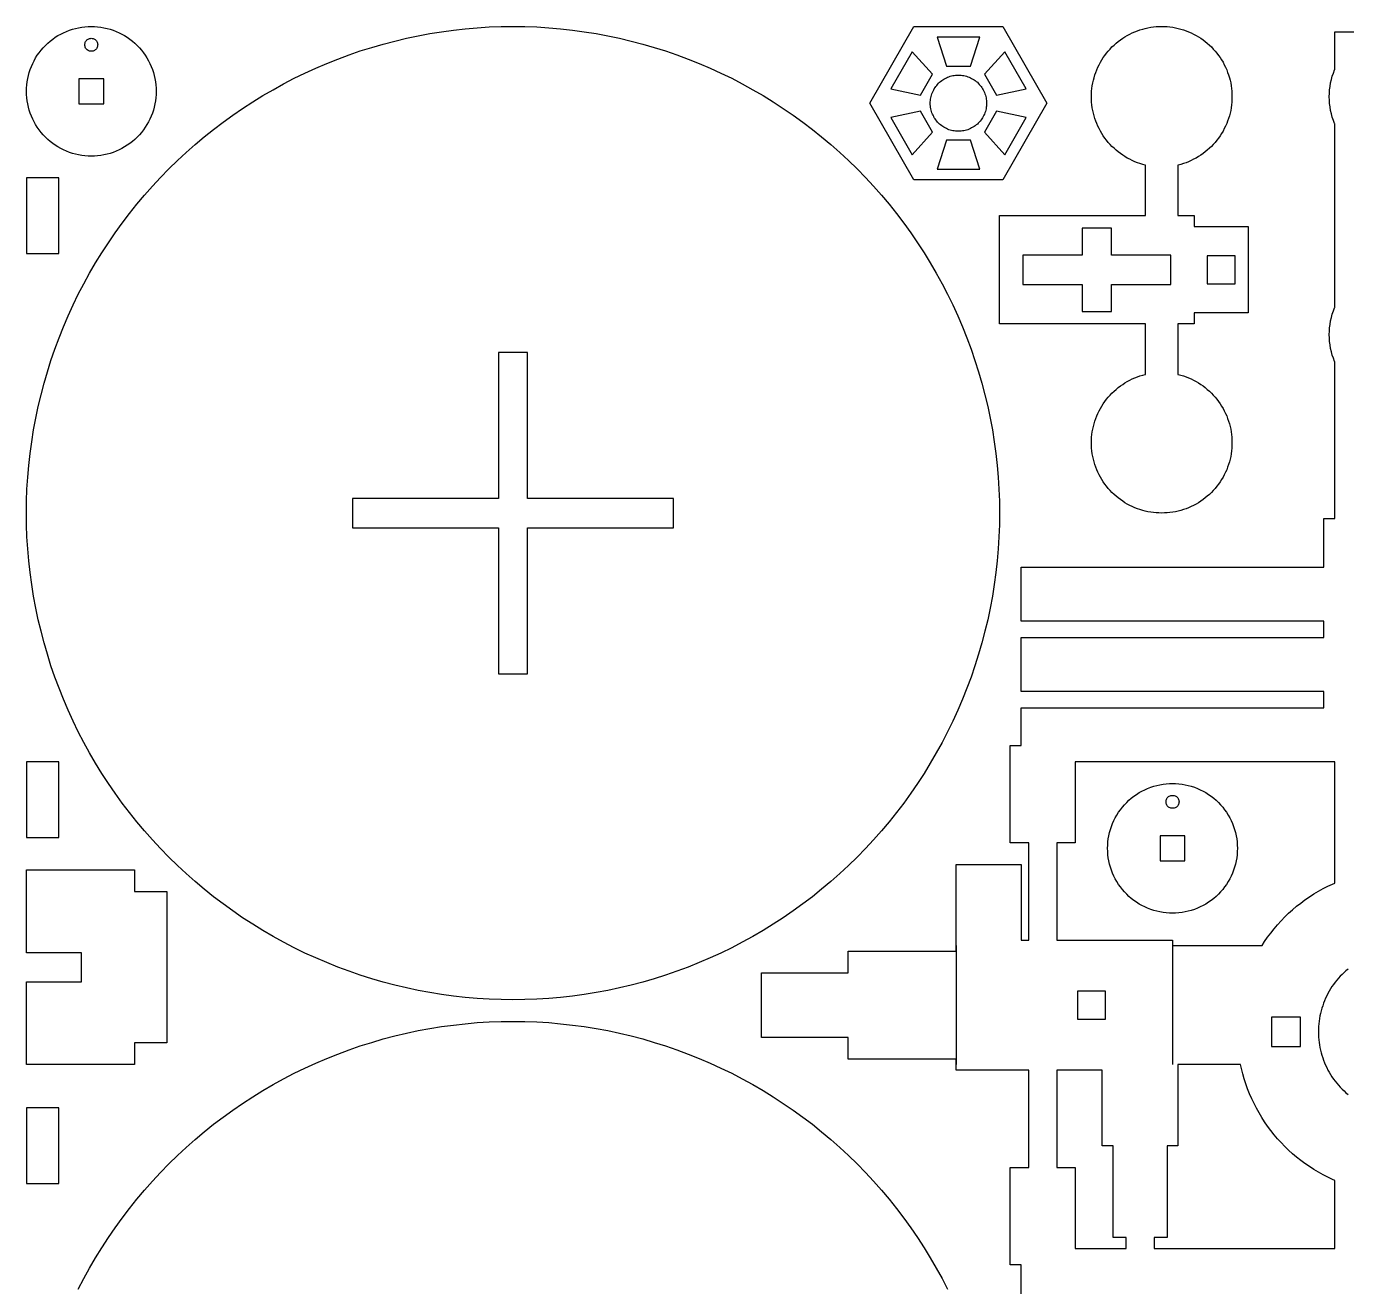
# Model space of a CAD drawing. Header units: millimetres. Extents: x 5 to 513, y 5 to 395.
# Drawn here: x 5 to 127.1, y 278.5 to 395 of the extents above; entities that cross this region are included whole.
import ezdxf

# ---------------------------------------------------------------- set-up
doc = ezdxf.new("R2010")
doc.units = ezdxf.units.MM
doc.layers.add('CUT', color=1, linetype='Continuous')
doc.layers.add('ENGRAVE', color=5, linetype='Continuous')

msp = doc.modelspace()

# ---------------------------------------------------------------- linework, layer by layer
at = {"layer": 'CUT'}
for points in [[(94.99, 348.9), (94.95, 347.79), (94.88, 346.69), (94.78, 345.59), (94.66, 344.49), (94.51, 343.4), (94.34, 342.31), (94.14, 341.22), (93.91, 340.14), (93.65, 339.07), (93.37, 338), (93.06, 336.94), (92.73, 335.88), (92.37, 334.84), (91.98, 333.8), (91.57, 332.78), (91.14, 331.76), (90.68, 330.76), (90.2, 329.77), (89.69, 328.79), (89.15, 327.82), (88.6, 326.87), (88.02, 325.93), (87.42, 325), (86.79, 324.09), (86.14, 323.19), (85.48, 322.31), (84.79, 321.45), (84.07, 320.61), (83.34, 319.78), (82.59, 318.97), (81.82, 318.18), (81.03, 317.41), (80.22, 316.66), (79.39, 315.93), (78.55, 315.21), (77.69, 314.52), (76.81, 313.86), (75.91, 313.21), (75, 312.58), (74.07, 311.98), (73.13, 311.4), (72.18, 310.85), (71.21, 310.31), (70.23, 309.8), (69.24, 309.32), (68.24, 308.86), (67.22, 308.43), (66.2, 308.02), (65.16, 307.63), (64.12, 307.27), (63.06, 306.94), (62, 306.63), (60.93, 306.35), (59.86, 306.09), (58.78, 305.86), (57.69, 305.66), (56.6, 305.49), (55.51, 305.34), (54.41, 305.22), (53.31, 305.12), (52.21, 305.05), (51.1, 305.01), (50, 305), (48.9, 305.01), (47.79, 305.05), (46.69, 305.12), (45.59, 305.22), (44.49, 305.34), (43.4, 305.49), (42.31, 305.66), (41.22, 305.86), (40.14, 306.09), (39.07, 306.35), (38, 306.63), (36.94, 306.94), (35.88, 307.27), (34.84, 307.63), (33.8, 308.02), (32.78, 308.43), (31.76, 308.86), (30.76, 309.32), (29.77, 309.8), (28.79, 310.31), (27.82, 310.85), (26.87, 311.4), (25.93, 311.98), (25, 312.58), (24.09, 313.21), (23.19, 313.86), (22.31, 314.52), (21.45, 315.21), (20.61, 315.93), (19.78, 316.66), (18.97, 317.41), (18.18, 318.18), (17.41, 318.97), (16.66, 319.78), (15.93, 320.61), (15.21, 321.45), (14.52, 322.31), (13.86, 323.19), (13.21, 324.09), (12.58, 325), (11.98, 325.93), (11.4, 326.87), (10.85, 327.82), (10.31, 328.79), (9.8, 329.77), (9.32, 330.76), (8.86, 331.76), (8.43, 332.78), (8.02, 333.8), (7.63, 334.84), (7.27, 335.88), (6.94, 336.94), (6.63, 338), (6.35, 339.07), (6.09, 340.14), (5.86, 341.22), (5.66, 342.31), (5.49, 343.4), (5.34, 344.49), (5.22, 345.59), (5.12, 346.69), (5.05, 347.79), (5.01, 348.9), (5, 350), (5.01, 351.1), (5.05, 352.21), (5.12, 353.31), (5.22, 354.41), (5.34, 355.51), (5.49, 356.6), (5.66, 357.69), (5.86, 358.78), (6.09, 359.86), (6.35, 360.93), (6.63, 362), (6.94, 363.06), (7.27, 364.12), (7.63, 365.16), (8.02, 366.2), (8.43, 367.22), (8.86, 368.24), (9.32, 369.24), (9.8, 370.23), (10.31, 371.21), (10.85, 372.18), (11.4, 373.13), (11.98, 374.07), (12.58, 375), (13.21, 375.91), (13.86, 376.81), (14.52, 377.69), (15.21, 378.55), (15.93, 379.39), (16.66, 380.22), (17.41, 381.03), (18.18, 381.82), (18.97, 382.59), (19.78, 383.34), (20.61, 384.07), (21.45, 384.79), (22.31, 385.48), (23.19, 386.14), (24.09, 386.79), (25, 387.42), (25.93, 388.02), (26.87, 388.6), (27.82, 389.15), (28.79, 389.69), (29.77, 390.2), (30.76, 390.68), (31.76, 391.14), (32.78, 391.57), (33.8, 391.98), (34.84, 392.37), (35.88, 392.73), (36.94, 393.06), (38, 393.37), (39.07, 393.65), (40.14, 393.91), (41.22, 394.14), (42.31, 394.34), (43.4, 394.51), (44.49, 394.66), (45.59, 394.78), (46.69, 394.88), (47.79, 394.95), (48.9, 394.99), (50, 395), (51.1, 394.99), (52.21, 394.95), (53.31, 394.88), (54.41, 394.78), (55.51, 394.66), (56.6, 394.51), (57.69, 394.34), (58.78, 394.14), (59.86, 393.91), (60.93, 393.65), (62, 393.37), (63.06, 393.06), (64.12, 392.73), (65.16, 392.37), (66.2, 391.98), (67.22, 391.57), (68.24, 391.14), (69.24, 390.68), (70.23, 390.2), (71.21, 389.69), (72.18, 389.15), (73.13, 388.6), (74.07, 388.02), (75, 387.42), (75.91, 386.79), (76.81, 386.14), (77.69, 385.48), (78.55, 384.79), (79.39, 384.07), (80.22, 383.34), (81.03, 382.59), (81.82, 381.82), (82.59, 381.03), (83.34, 380.22), (84.07, 379.39), (84.79, 378.55), (85.48, 377.69), (86.14, 376.81), (86.79, 375.91), (87.42, 375), (88.02, 374.07), (88.6, 373.13), (89.15, 372.18), (89.69, 371.21), (90.2, 370.23), (90.68, 369.24), (91.14, 368.24), (91.57, 367.22), (91.98, 366.2), (92.37, 365.16), (92.73, 364.12), (93.06, 363.06), (93.37, 362), (93.65, 360.93), (93.91, 359.86), (94.14, 358.78), (94.34, 357.69), (94.51, 356.6), (94.66, 355.51), (94.78, 354.41), (94.88, 353.31), (94.95, 352.21), (94.99, 351.1), (95, 350)], [(16.99, 388.71), (16.97, 388.41), (16.94, 388.12), (16.88, 387.83), (16.82, 387.54), (16.74, 387.26), (16.65, 386.98), (16.54, 386.7), (16.42, 386.43), (16.29, 386.17), (16.15, 385.92), (15.99, 385.67), (15.82, 385.43), (15.64, 385.19), (15.45, 384.97), (15.24, 384.76), (15.03, 384.55), (14.81, 384.36), (14.57, 384.18), (14.33, 384.01), (14.08, 383.85), (13.83, 383.71), (13.57, 383.58), (13.3, 383.46), (13.02, 383.35), (12.74, 383.26), (12.46, 383.18), (12.17, 383.12), (11.88, 383.06), (11.59, 383.03), (11.29, 383.01), (11, 383), (10.71, 383.01), (10.41, 383.03), (10.12, 383.06), (9.83, 383.12), (9.54, 383.18), (9.26, 383.26), (8.98, 383.35), (8.7, 383.46), (8.43, 383.58), (8.17, 383.71), (7.92, 383.85), (7.67, 384.01), (7.43, 384.18), (7.19, 384.36), (6.97, 384.55), (6.76, 384.76), (6.55, 384.97), (6.36, 385.19), (6.18, 385.43), (6.01, 385.67), (5.85, 385.92), (5.71, 386.17), (5.58, 386.43), (5.46, 386.7), (5.35, 386.98), (5.26, 387.26), (5.18, 387.54), (5.12, 387.83), (5.06, 388.12), (5.03, 388.41), (5.01, 388.71), (5, 389), (5.01, 389.29), (5.03, 389.59), (5.06, 389.88), (5.12, 390.17), (5.18, 390.46), (5.26, 390.74), (5.35, 391.02), (5.46, 391.3), (5.58, 391.57), (5.71, 391.83), (5.85, 392.08), (6.01, 392.33), (6.18, 392.57), (6.36, 392.81), (6.55, 393.03), (6.76, 393.24), (6.97, 393.45), (7.19, 393.64), (7.43, 393.82), (7.67, 393.99), (7.92, 394.15), (8.17, 394.29), (8.43, 394.42), (8.7, 394.54), (8.98, 394.65), (9.26, 394.74), (9.54, 394.82), (9.83, 394.88), (10.12, 394.94), (10.41, 394.97), (10.71, 394.99), (11, 395), (11.29, 394.99), (11.59, 394.97), (11.88, 394.94), (12.17, 394.88), (12.46, 394.82), (12.74, 394.74), (13.02, 394.65), (13.3, 394.54), (13.57, 394.42), (13.83, 394.29), (14.08, 394.15), (14.33, 393.99), (14.57, 393.82), (14.81, 393.64), (15.03, 393.45), (15.24, 393.24), (15.45, 393.03), (15.64, 392.81), (15.82, 392.57), (15.99, 392.33), (16.15, 392.08), (16.29, 391.83), (16.42, 391.57), (16.54, 391.3), (16.65, 391.02), (16.74, 390.74), (16.82, 390.46), (16.88, 390.17), (16.94, 389.88), (16.97, 389.59), (16.99, 389.29), (17, 389)], [(83, 387.9), (83.01, 387.91), (87.09, 394.99), (87.1, 395), (87.11, 395), (95.28, 395), (95.3, 395), (95.31, 394.99), (99.39, 387.91), (99.4, 387.9), (99.39, 387.89), (95.31, 380.81), (95.3, 380.8), (95.28, 380.8), (87.11, 380.8), (87.1, 380.8), (87.09, 380.81), (83.01, 387.89)], [(103.58, 389.52), (103.62, 389.77), (103.68, 390.02), (103.74, 390.26), (103.82, 390.51), (103.9, 390.75), (103.99, 390.99), (104.1, 391.22), (104.21, 391.45), (104.33, 391.68), (104.46, 391.9), (104.6, 392.11), (104.74, 392.32), (104.9, 392.52), (105.06, 392.72), (105.23, 392.91), (105.4, 393.1), (105.59, 393.27), (105.78, 393.44), (105.98, 393.6), (106.18, 393.76), (106.39, 393.9), (106.6, 394.04), (106.82, 394.17), (107.05, 394.29), (107.28, 394.4), (107.51, 394.51), (107.75, 394.6), (107.99, 394.68), (108.24, 394.76), (108.48, 394.82), (108.73, 394.88), (108.98, 394.92), (109.24, 394.95), (109.49, 394.98), (109.74, 394.99), (110, 395), (110.26, 394.99), (110.51, 394.98), (110.76, 394.95), (111.02, 394.92), (111.27, 394.88), (111.52, 394.82), (111.76, 394.76), (112.01, 394.68), (112.25, 394.6), (112.49, 394.51), (112.72, 394.4), (112.95, 394.29), (113.18, 394.17), (113.4, 394.04), (113.61, 393.9), (113.82, 393.76), (114.02, 393.6), (114.22, 393.44), (114.41, 393.27), (114.6, 393.1), (114.77, 392.91), (114.94, 392.72), (115.1, 392.52), (115.26, 392.32), (115.4, 392.11), (115.54, 391.9), (115.67, 391.68), (115.79, 391.45), (115.9, 391.22), (116.01, 390.99), (116.1, 390.75), (116.18, 390.51), (116.26, 390.26), (116.32, 390.02), (116.38, 389.77), (116.42, 389.52), (116.45, 389.26), (116.48, 389.01), (116.49, 388.76), (116.5, 388.5), (116.49, 388.24), (116.48, 387.99), (116.45, 387.74), (116.42, 387.48), (116.38, 387.23), (116.32, 386.98), (116.26, 386.74), (116.18, 386.49), (116.1, 386.25), (116.01, 386.01), (115.9, 385.78), (115.79, 385.55), (115.67, 385.32), (115.54, 385.1), (115.4, 384.89), (115.26, 384.68), (115.1, 384.48), (114.94, 384.28), (114.77, 384.09), (114.6, 383.9), (114.41, 383.73), (114.22, 383.56), (114.02, 383.4), (113.82, 383.24), (113.61, 383.1), (113.4, 382.96), (113.18, 382.83), (112.95, 382.71), (112.72, 382.6), (112.49, 382.49), (112.25, 382.4), (112.01, 382.32), (111.76, 382.24), (111.52, 382.18), (111.5, 382.18), (111.5, 377.5), (113, 377.5), (113, 376.5), (118, 376.5), (118, 368.5), (113, 368.5), (113, 367.5), (111.5, 367.5), (111.5, 362.82), (111.52, 362.82), (111.76, 362.76), (112.01, 362.68), (112.25, 362.6), (112.49, 362.51), (112.72, 362.4), (112.95, 362.29), (113.18, 362.17), (113.4, 362.04), (113.61, 361.9), (113.82, 361.76), (114.02, 361.6), (114.22, 361.44), (114.41, 361.27), (114.6, 361.1), (114.77, 360.91), (114.94, 360.72), (115.1, 360.52), (115.26, 360.32), (115.4, 360.11), (115.54, 359.9), (115.67, 359.68), (115.79, 359.45), (115.9, 359.22), (116.01, 358.99), (116.1, 358.75), (116.18, 358.51), (116.26, 358.26), (116.32, 358.02), (116.38, 357.77), (116.42, 357.52), (116.45, 357.26), (116.48, 357.01), (116.49, 356.76), (116.5, 356.5), (116.49, 356.24), (116.48, 355.99), (116.45, 355.74), (116.42, 355.48), (116.38, 355.23), (116.32, 354.98), (116.26, 354.74), (116.18, 354.49), (116.1, 354.25), (116.01, 354.01), (115.9, 353.78), (115.79, 353.55), (115.67, 353.32), (115.54, 353.1), (115.4, 352.89), (115.26, 352.68), (115.1, 352.48), (114.94, 352.28), (114.77, 352.09), (114.6, 351.9), (114.41, 351.73), (114.22, 351.56), (114.02, 351.4), (113.82, 351.24), (113.61, 351.1), (113.4, 350.96), (113.18, 350.83), (112.95, 350.71), (112.72, 350.6), (112.49, 350.49), (112.25, 350.4), (112.01, 350.32), (111.76, 350.24), (111.52, 350.18), (111.27, 350.12), (111.02, 350.08), (110.76, 350.05), (110.51, 350.02), (110.26, 350.01), (110, 350), (109.74, 350.01), (109.49, 350.02), (109.24, 350.05), (108.98, 350.08), (108.73, 350.12), (108.48, 350.18), (108.24, 350.24), (107.99, 350.32), (107.75, 350.4), (107.51, 350.49), (107.28, 350.6), (107.05, 350.71), (106.82, 350.83), (106.6, 350.96), (106.39, 351.1), (106.18, 351.24), (105.98, 351.4), (105.78, 351.56), (105.59, 351.73), (105.4, 351.9), (105.23, 352.09), (105.06, 352.28), (104.9, 352.48), (104.74, 352.68), (104.6, 352.89), (104.46, 353.1), (104.33, 353.32), (104.21, 353.55), (104.1, 353.78), (103.99, 354.01), (103.9, 354.25), (103.82, 354.49), (103.74, 354.74), (103.68, 354.98), (103.62, 355.23), (103.58, 355.48), (103.55, 355.74), (103.52, 355.99), (103.51, 356.24), (103.5, 356.5), (103.51, 356.76), (103.52, 357.01), (103.55, 357.26), (103.58, 357.52), (103.62, 357.77), (103.68, 358.02), (103.74, 358.26), (103.82, 358.51), (103.9, 358.75), (103.99, 358.99), (104.1, 359.22), (104.21, 359.45), (104.33, 359.68), (104.46, 359.9), (104.6, 360.11), (104.74, 360.32), (104.9, 360.52), (105.06, 360.72), (105.23, 360.91), (105.4, 361.1), (105.59, 361.27), (105.78, 361.44), (105.98, 361.6), (106.18, 361.76), (106.39, 361.9), (106.6, 362.04), (106.82, 362.17), (107.05, 362.29), (107.28, 362.4), (107.51, 362.51), (107.75, 362.6), (107.99, 362.68), (108.24, 362.76), (108.48, 362.82), (108.5, 362.82), (108.5, 367.5), (95, 367.5), (95, 377.5), (108.5, 377.5), (108.5, 382.18), (108.48, 382.18), (108.24, 382.24), (107.99, 382.32), (107.75, 382.4), (107.51, 382.49), (107.28, 382.6), (107.05, 382.71), (106.82, 382.83), (106.6, 382.96), (106.39, 383.1), (106.18, 383.24), (105.98, 383.4), (105.78, 383.56), (105.59, 383.73), (105.4, 383.9), (105.23, 384.09), (105.06, 384.28), (104.9, 384.48), (104.74, 384.68), (104.6, 384.89), (104.46, 385.1), (104.33, 385.32), (104.21, 385.55), (104.1, 385.78), (103.99, 386.01), (103.9, 386.25), (103.82, 386.49), (103.74, 386.74), (103.68, 386.98), (103.62, 387.23), (103.58, 387.48), (103.55, 387.74), (103.52, 387.99), (103.51, 388.24), (103.5, 388.5), (103.51, 388.76), (103.52, 389.01), (103.55, 389.26)], [(12.15, 390.15), (9.85, 390.15), (9.85, 387.85), (12.15, 387.85)], [(8, 374), (8, 381), (5, 381), (5, 374)], [(102.65, 368.65), (105.35, 368.65), (105.35, 371.15), (110.85, 371.15), (110.85, 373.85), (105.35, 373.85), (105.35, 376.35), (102.65, 376.35), (102.65, 373.85), (97.15, 373.85), (97.15, 371.15), (102.65, 371.15)], [(114.2, 371.2), (116.8, 371.2), (116.8, 373.8), (114.2, 373.8)], [(51.35, 351.35), (51.35, 364.85), (48.65, 364.85), (48.65, 351.35), (35.15, 351.35), (35.15, 348.65), (48.65, 348.65), (48.65, 335.15), (51.35, 335.15), (51.35, 348.65), (64.85, 348.65), (64.85, 351.35)], [(8, 320), (8, 327), (5, 327), (5, 320)], [(120.71, 311.93), (121.04, 312.29), (121.38, 312.65), (121.74, 312.99), (122.1, 313.32), (122.47, 313.64), (122.86, 313.94), (123.25, 314.23), (123.66, 314.51), (124.07, 314.78), (124.49, 315.03), (124.92, 315.27), (125.36, 315.49), (125.8, 315.7), (126, 315.79), (126, 327), (102, 327), (102, 319.5), (100.3, 319.5), (100.3, 310.5), (111, 310.5), (111, 310), (119.28, 310), (119.52, 310.37), (119.8, 310.78), (120.09, 311.17), (120.39, 311.56)], [(116.99, 318.71), (116.97, 318.41), (116.94, 318.12), (116.88, 317.83), (116.82, 317.54), (116.74, 317.26), (116.65, 316.98), (116.54, 316.7), (116.42, 316.43), (116.29, 316.17), (116.15, 315.92), (115.99, 315.67), (115.82, 315.43), (115.64, 315.19), (115.45, 314.97), (115.24, 314.76), (115.03, 314.55), (114.81, 314.36), (114.57, 314.18), (114.33, 314.01), (114.08, 313.85), (113.83, 313.71), (113.57, 313.58), (113.3, 313.46), (113.02, 313.35), (112.74, 313.26), (112.46, 313.18), (112.17, 313.12), (111.88, 313.06), (111.59, 313.03), (111.29, 313.01), (111, 313), (110.71, 313.01), (110.41, 313.03), (110.12, 313.06), (109.83, 313.12), (109.54, 313.18), (109.26, 313.26), (108.98, 313.35), (108.7, 313.46), (108.43, 313.58), (108.17, 313.71), (107.92, 313.85), (107.67, 314.01), (107.43, 314.18), (107.19, 314.36), (106.97, 314.55), (106.76, 314.76), (106.55, 314.97), (106.36, 315.19), (106.18, 315.43), (106.01, 315.67), (105.85, 315.92), (105.71, 316.17), (105.58, 316.43), (105.46, 316.7), (105.35, 316.98), (105.26, 317.26), (105.18, 317.54), (105.12, 317.83), (105.06, 318.12), (105.03, 318.41), (105.01, 318.71), (105, 319), (105.01, 319.29), (105.03, 319.59), (105.06, 319.88), (105.12, 320.17), (105.18, 320.46), (105.26, 320.74), (105.35, 321.02), (105.46, 321.3), (105.58, 321.57), (105.71, 321.83), (105.85, 322.08), (106.01, 322.33), (106.18, 322.57), (106.36, 322.81), (106.55, 323.03), (106.76, 323.24), (106.97, 323.45), (107.19, 323.64), (107.43, 323.82), (107.67, 323.99), (107.92, 324.15), (108.17, 324.29), (108.43, 324.42), (108.7, 324.54), (108.98, 324.65), (109.26, 324.74), (109.54, 324.82), (109.83, 324.88), (110.12, 324.94), (110.41, 324.97), (110.71, 324.99), (111, 325), (111.29, 324.99), (111.59, 324.97), (111.88, 324.94), (112.17, 324.88), (112.46, 324.82), (112.74, 324.74), (113.02, 324.65), (113.3, 324.54), (113.57, 324.42), (113.83, 324.29), (114.08, 324.15), (114.33, 323.99), (114.57, 323.82), (114.81, 323.64), (115.03, 323.45), (115.24, 323.24), (115.45, 323.03), (115.64, 322.81), (115.82, 322.57), (115.99, 322.33), (116.15, 322.08), (116.29, 321.83), (116.42, 321.57), (116.54, 321.3), (116.65, 321.02), (116.74, 320.74), (116.82, 320.46), (116.88, 320.17), (116.94, 319.88), (116.97, 319.59), (116.99, 319.29), (117, 319)], [(112.15, 320.15), (109.85, 320.15), (109.85, 317.85), (112.15, 317.85)], [(18, 301), (15, 301), (15, 299), (5, 299), (5, 306.65), (10.1, 306.65), (10.1, 309.35), (5, 309.35), (5, 317), (15, 317), (15, 315), (18, 315)], [(104.8, 305.8), (102.2, 305.8), (102.2, 303.2), (104.8, 303.2)], [(120.14, 303.39), (120.14, 300.69), (122.84, 300.69), (122.84, 303.39)], [(102, 289.5), (102, 282), (106.7, 282), (106.7, 283), (105.5, 283), (105.5, 291.5), (104.5, 291.5), (104.5, 298.5), (100.3, 298.5), (100.3, 289.5)], [(121.38, 291.43), (121.04, 291.79), (120.71, 292.15), (120.39, 292.52), (120.09, 292.91), (119.8, 293.3), (119.52, 293.71), (119.25, 294.12), (119, 294.54), (118.76, 294.97), (118.54, 295.41), (118.33, 295.85), (118.13, 296.3), (117.95, 296.76), (117.79, 297.22), (117.64, 297.69), (117.5, 298.16), (117.38, 298.63), (117.3, 299), (111.5, 299), (111.5, 291.5), (110.5, 291.5), (110.5, 283), (109.3, 283), (109.3, 282), (126, 282), (126, 288.29), (125.8, 288.38), (125.36, 288.59), (124.92, 288.81), (124.49, 289.05), (124.07, 289.3), (123.66, 289.57), (123.25, 289.85), (122.86, 290.14), (122.47, 290.44), (122.1, 290.76), (121.74, 291.09)], [(8, 288), (8, 295), (5, 295), (5, 288)]]:
    msp.add_lwpolyline(points, close=True, dxfattribs=at)
for points in [[(97, 277), (97, 280.5), (96, 280.5), (96, 289.5), (97.7, 289.5), (97.7, 298.5), (91, 298.5), (91, 299.5), (81, 299.5), (81, 301.5), (73, 301.5), (73, 307.5), (81, 307.5), (81, 309.5), (91, 309.5), (91, 310.5), (91, 317.5), (97, 317.5), (97, 310.5), (97.7, 310.5), (97.7, 319.5), (96, 319.5), (96, 328.5), (97, 328.5), (97, 332), (125, 332), (125, 333.5), (97, 333.5), (97, 338.5), (125, 338.5), (125, 340), (97, 340), (97, 345), (125, 345), (125, 349.5), (126, 349.5), (126, 364), (125.99, 364.01), (125.88, 364.31), (125.78, 364.61), (125.69, 364.92), (125.62, 365.23), (125.57, 365.55), (125.53, 365.86), (125.51, 366.18), (125.5, 366.5), (125.51, 366.82), (125.53, 367.14), (125.57, 367.45), (125.62, 367.77), (125.69, 368.08), (125.78, 368.39), (125.88, 368.69), (125.99, 368.99), (126, 369), (126, 386), (125.99, 386.01), (125.88, 386.31), (125.78, 386.61), (125.69, 386.92), (125.62, 387.23), (125.57, 387.55), (125.53, 387.86), (125.51, 388.18), (125.5, 388.5), (125.51, 388.82), (125.53, 389.14), (125.57, 389.45), (125.62, 389.77), (125.69, 390.08), (125.78, 390.39), (125.88, 390.69), (125.99, 390.99), (126, 391), (126, 394.5), (129.5, 394.5)], [(127.23, 307.84), (127.04, 307.68), (126.86, 307.51), (126.69, 307.34), (126.52, 307.17), (126.35, 306.99), (126.19, 306.8), (126.04, 306.61), (125.89, 306.41), (125.75, 306.21), (125.62, 306), (125.49, 305.79), (125.38, 305.58), (125.26, 305.36), (125.16, 305.14), (125.06, 304.91), (124.97, 304.68), (124.89, 304.45), (124.81, 304.22), (124.75, 303.98), (124.69, 303.74), (124.63, 303.5), (124.59, 303.26), (124.55, 303.02), (124.53, 302.78), (124.51, 302.53), (124.49, 302.29), (124.49, 302.04), (124.49, 301.79), (124.51, 301.55), (124.53, 301.3), (124.55, 301.06), (124.59, 300.82), (124.63, 300.58), (124.69, 300.34), (124.75, 300.1), (124.81, 299.86), (124.89, 299.63), (124.97, 299.4), (125.06, 299.17), (125.16, 298.94), (125.26, 298.72), (125.38, 298.5), (125.49, 298.29), (125.62, 298.08), (125.75, 297.87), (125.89, 297.67), (126.04, 297.47), (126.19, 297.28), (126.35, 297.09), (126.52, 296.91), (126.69, 296.74), (126.86, 296.57), (127.04, 296.4), (127.23, 296.24)], [(9.8, 278.23), (10.31, 279.21), (10.85, 280.18), (11.4, 281.13), (11.98, 282.07), (12.58, 283), (13.21, 283.91), (13.86, 284.81), (14.52, 285.69), (15.21, 286.55), (15.93, 287.39), (16.66, 288.22), (17.41, 289.03), (18.18, 289.82), (18.97, 290.59), (19.78, 291.34), (20.61, 292.07), (21.45, 292.79), (22.31, 293.48), (23.19, 294.14), (24.09, 294.79), (25, 295.42), (25.93, 296.02), (26.87, 296.6), (27.82, 297.15), (28.79, 297.69), (29.77, 298.2), (30.76, 298.68), (31.76, 299.14), (32.78, 299.57), (33.8, 299.98), (34.84, 300.37), (35.88, 300.73), (36.94, 301.06), (38, 301.37), (39.07, 301.65), (40.14, 301.91), (41.22, 302.14), (42.31, 302.34), (43.4, 302.51), (44.49, 302.66), (45.59, 302.78), (46.69, 302.88), (47.79, 302.95), (48.9, 302.99), (50, 303), (51.1, 302.99), (52.21, 302.95), (53.31, 302.88), (54.41, 302.78), (55.51, 302.66), (56.6, 302.51), (57.69, 302.34), (58.78, 302.14), (59.86, 301.91), (60.93, 301.65), (62, 301.37), (63.06, 301.06), (64.12, 300.73), (65.16, 300.37), (66.2, 299.98), (67.22, 299.57), (68.24, 299.14), (69.24, 298.68), (70.23, 298.2), (71.21, 297.69), (72.18, 297.15), (73.13, 296.6), (74.07, 296.02), (75, 295.42), (75.91, 294.79), (76.81, 294.14), (77.69, 293.48), (78.55, 292.79), (79.39, 292.07), (80.22, 291.34), (81.03, 290.59), (81.82, 289.82), (82.59, 289.03), (83.34, 288.22), (84.07, 287.39), (84.79, 286.55), (85.48, 285.69), (86.14, 284.81), (86.79, 283.91), (87.42, 283), (88.02, 282.07), (88.6, 281.13), (89.15, 280.18), (89.69, 279.21), (90.2, 278.23)]]:
    msp.add_lwpolyline(points, dxfattribs=at)
at = {"layer": 'ENGRAVE'}
for points in [[(11.6, 393.3), (11.59, 393.22), (11.58, 393.14), (11.55, 393.07), (11.52, 393), (11.48, 392.93), (11.42, 392.88), (11.37, 392.82), (11.3, 392.78), (11.23, 392.75), (11.16, 392.72), (11.08, 392.71), (11, 392.7), (10.92, 392.71), (10.84, 392.72), (10.77, 392.75), (10.7, 392.78), (10.63, 392.82), (10.58, 392.88), (10.52, 392.93), (10.48, 393), (10.45, 393.07), (10.42, 393.14), (10.41, 393.22), (10.4, 393.3), (10.41, 393.38), (10.42, 393.46), (10.45, 393.53), (10.48, 393.6), (10.52, 393.67), (10.58, 393.72), (10.63, 393.78), (10.7, 393.82), (10.77, 393.85), (10.84, 393.88), (10.92, 393.89), (11, 393.9), (11.08, 393.89), (11.16, 393.88), (11.23, 393.85), (11.3, 393.82), (11.37, 393.78), (11.42, 393.72), (11.48, 393.67), (11.52, 393.6), (11.55, 393.53), (11.58, 393.46), (11.59, 393.38), (11.6, 393.3)], [(92.31, 391.32), (93.18, 393.99), (89.22, 393.99), (90.09, 391.32), (92.31, 391.32)], [(88.79, 390.57), (86.92, 392.65), (84.94, 389.23), (87.68, 388.65), (88.79, 390.57)], [(94.72, 388.65), (97.46, 389.23), (95.48, 392.65), (93.61, 390.57), (94.72, 388.65)], [(93.8, 387.9), (93.8, 387.77), (93.79, 387.64), (93.77, 387.52), (93.75, 387.39), (93.72, 387.27), (93.69, 387.14), (93.65, 387.02), (93.6, 386.9), (93.55, 386.79), (93.49, 386.67), (93.43, 386.56), (93.36, 386.45), (93.29, 386.35), (93.21, 386.25), (93.13, 386.15), (93.04, 386.06), (92.95, 385.97), (92.85, 385.89), (92.75, 385.81), (92.64, 385.74), (92.54, 385.67), (92.42, 385.61), (92.31, 385.55), (92.19, 385.5), (92.08, 385.45), (91.95, 385.41), (91.83, 385.38), (91.71, 385.35), (91.58, 385.33), (91.45, 385.31), (91.33, 385.3), (91.2, 385.3), (91.07, 385.3), (90.94, 385.31), (90.82, 385.33), (90.69, 385.35), (90.57, 385.38), (90.44, 385.41), (90.32, 385.45), (90.2, 385.5), (90.09, 385.55), (89.97, 385.61), (89.86, 385.67), (89.75, 385.74), (89.65, 385.81), (89.55, 385.89), (89.45, 385.97), (89.36, 386.06), (89.27, 386.15), (89.19, 386.25), (89.11, 386.35), (89.04, 386.45), (88.97, 386.56), (88.91, 386.67), (88.85, 386.79), (88.8, 386.9), (88.75, 387.02), (88.71, 387.14), (88.68, 387.27), (88.65, 387.39), (88.63, 387.52), (88.61, 387.64), (88.6, 387.77), (88.6, 387.9), (88.6, 388.03), (88.61, 388.15), (88.63, 388.28), (88.65, 388.41), (88.68, 388.53), (88.71, 388.65), (88.75, 388.77), (88.8, 388.89), (88.85, 389.01), (88.91, 389.12), (88.97, 389.24), (89.04, 389.34), (89.11, 389.45), (89.19, 389.55), (89.27, 389.64), (89.36, 389.74), (89.45, 389.83), (89.55, 389.91), (89.65, 389.99), (89.75, 390.06), (89.86, 390.13), (89.97, 390.19), (90.09, 390.25), (90.2, 390.3), (90.32, 390.35), (90.44, 390.39), (90.57, 390.42), (90.69, 390.45), (90.82, 390.47), (90.94, 390.49), (91.07, 390.5), (91.2, 390.5), (91.33, 390.5), (91.45, 390.49), (91.58, 390.47), (91.71, 390.45), (91.83, 390.42), (91.95, 390.39), (92.08, 390.35), (92.19, 390.3), (92.31, 390.25), (92.42, 390.19), (92.54, 390.13), (92.64, 390.06), (92.75, 389.99), (92.85, 389.91), (92.95, 389.83), (93.04, 389.74), (93.13, 389.64), (93.21, 389.55), (93.29, 389.45), (93.36, 389.34), (93.43, 389.24), (93.49, 389.12), (93.55, 389.01), (93.6, 388.89), (93.65, 388.77), (93.69, 388.65), (93.72, 388.53), (93.75, 388.41), (93.77, 388.28), (93.79, 388.15), (93.8, 388.03), (93.8, 387.9)], [(87.68, 387.15), (84.94, 386.57), (86.92, 383.14), (88.79, 385.22), (87.68, 387.15)], [(93.61, 385.22), (95.48, 383.14), (97.46, 386.57), (94.72, 387.15), (93.61, 385.22)], [(90.09, 384.47), (89.22, 381.81), (93.18, 381.81), (92.31, 384.47), (90.09, 384.47)], [(111.6, 323.3), (111.59, 323.22), (111.58, 323.14), (111.55, 323.07), (111.52, 323), (111.48, 322.93), (111.42, 322.88), (111.37, 322.82), (111.3, 322.78), (111.23, 322.75), (111.16, 322.72), (111.08, 322.71), (111, 322.7), (110.92, 322.71), (110.84, 322.72), (110.77, 322.75), (110.7, 322.78), (110.63, 322.82), (110.58, 322.88), (110.52, 322.93), (110.48, 323), (110.45, 323.07), (110.42, 323.14), (110.41, 323.22), (110.4, 323.3), (110.41, 323.38), (110.42, 323.46), (110.45, 323.53), (110.48, 323.6), (110.52, 323.67), (110.58, 323.72), (110.63, 323.78), (110.7, 323.82), (110.77, 323.85), (110.84, 323.88), (110.92, 323.89), (111, 323.9), (111.08, 323.89), (111.16, 323.88), (111.23, 323.85), (111.3, 323.82), (111.37, 323.78), (111.42, 323.72), (111.48, 323.67), (111.52, 323.6), (111.55, 323.53), (111.58, 323.46), (111.59, 323.38), (111.6, 323.3)], [(91, 310), (91, 299)], [(111, 310), (111, 299)]]:
    msp.add_lwpolyline(points, dxfattribs=at)

doc.saveas('drawing.dxf')
